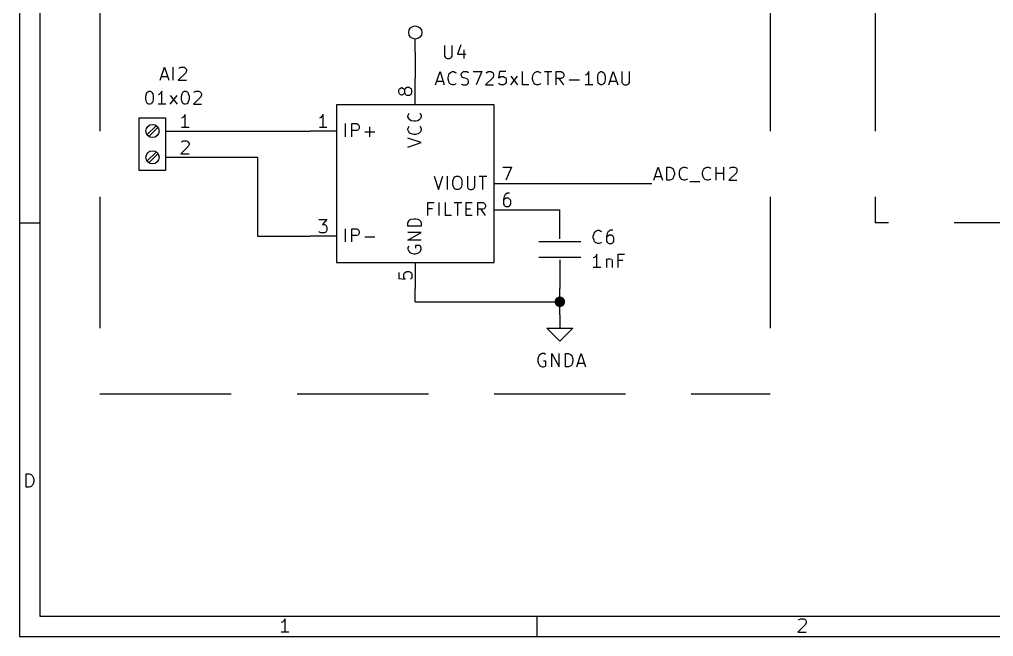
# Model space of a CAD drawing. Extents: x 0.4 to 11.3, y -7.9 to -0.4.
# Drawn here: x 0.394 to 4.1, y -7.874 to -5.526 of the extents above; entities that cross this region are included whole.
import ezdxf

# ---------------------------------------------------------------- set-up
doc = ezdxf.new("R2010")
doc.units = 0
doc.header["$MEASUREMENT"] = 0
doc.linetypes.add('DASHED', pattern=[0.75, 0.5, -0.25])
for name, color, linetype in [('BLACK', 7, 'CONTINUOUS'), ('BLUE3', 171, 'CONTINUOUS'), ('CYAN2', 4, 'CONTINUOUS'), ('GREEN2', 3, 'CONTINUOUS'), ('LYELLOW', 51, 'CONTINUOUS'), ('RED2', 1, 'CONTINUOUS')]:
    doc.layers.add(name, color=color, linetype=linetype)

msp = doc.modelspace()

# ---------------------------------------------------------------- linework, layer by layer
at = {"layer": 'BLACK', "linetype": 'CONTINUOUS'}
for p, q in [((2.807, -6.137), (2.824, -6.087)), ((2.824, -6.087), (2.841, -6.137)), ((2.857, -6.137), (2.857, -6.087)), ((2.857, -6.087), (2.869, -6.087)), ((2.869, -6.087), (2.876, -6.09)), ((2.876, -6.09), (2.881, -6.094)), ((2.881, -6.094), (2.883, -6.099)), ((2.883, -6.099), (2.886, -6.109)), ((2.886, -6.109), (2.886, -6.116)), ((2.905, -6.109), (2.907, -6.099)), ((2.905, -6.116), (2.905, -6.109)), ((2.907, -6.099), (2.91, -6.094)), ((2.91, -6.094), (2.914, -6.09)), ((2.914, -6.09), (2.922, -6.087)), ((2.922, -6.087), (2.926, -6.087)), ((2.926, -6.087), (2.933, -6.09)), ((2.933, -6.09), (2.936, -6.092)), ((2.993, -6.109), (2.995, -6.099)), ((2.993, -6.116), (2.993, -6.109)), ((2.995, -6.099), (2.998, -6.094)), ((2.998, -6.094), (3.003, -6.09)), ((3.003, -6.09), (3.01, -6.087)), ((3.01, -6.087), (3.014, -6.087)), ((3.014, -6.087), (3.022, -6.09)), ((3.022, -6.09), (3.024, -6.092)), ((3.045, -6.137), (3.045, -6.087)), ((3.045, -6.111), (3.074, -6.111)), ((3.074, -6.137), (3.074, -6.087)), ((3.122, -6.109), (3.093, -6.137)), ((3.095, -6.092), (3.098, -6.09)), ((3.098, -6.09), (3.103, -6.087)), ((3.103, -6.087), (3.114, -6.087)), ((3.114, -6.087), (3.119, -6.09)), ((3.119, -6.09), (3.122, -6.092)), ((3.122, -6.092), (3.124, -6.097)), ((3.124, -6.101), (3.122, -6.109)), ((3.124, -6.097), (3.124, -6.101)), ((2.812, -6.123), (2.836, -6.123)), ((2.869, -6.137), (2.857, -6.137)), ((2.876, -6.135), (2.869, -6.137)), ((2.881, -6.13), (2.876, -6.135)), ((2.883, -6.125), (2.881, -6.13)), ((2.886, -6.116), (2.883, -6.125)), ((2.907, -6.125), (2.905, -6.116)), ((2.91, -6.13), (2.907, -6.125)), ((2.914, -6.135), (2.91, -6.13)), ((2.922, -6.137), (2.914, -6.135)), ((2.926, -6.137), (2.922, -6.137)), ((2.933, -6.135), (2.926, -6.137)), ((2.936, -6.132), (2.933, -6.135)), ((2.945, -6.142), (2.983, -6.142)), ((2.995, -6.125), (2.993, -6.116)), ((2.998, -6.13), (2.995, -6.125)), ((3.003, -6.135), (2.998, -6.13)), ((3.01, -6.137), (3.003, -6.135)), ((3.014, -6.137), (3.01, -6.137)), ((3.022, -6.135), (3.014, -6.137)), ((3.024, -6.132), (3.022, -6.135)), ((3.093, -6.137), (3.124, -6.137))]:
    msp.add_line(p, q, dxfattribs=at)
at = {"layer": 'BLUE3', "linetype": 'DASHED'}
for p, q in [((0.7, -3.95), (0.7, -6.95)), ((3.25, -3.95), (3.25, -6.95)), ((3.65, -3.95), (3.65, -6.3)), ((7.45, -6.3), (3.65, -6.3)), ((0.7, -6.95), (3.25, -6.95))]:
    msp.add_line(p, q, dxfattribs=at)
at = {"layer": 'CYAN2', "linetype": 'CONTINUOUS'}
for p, q in [((2.011, -5.624), (2.011, -5.665)), ((2.04, -5.665), (2.04, -5.624)), ((2.073, -5.622), (2.061, -5.657)), ((2.011, -5.665), (2.014, -5.669)), ((2.014, -5.669), (2.016, -5.672)), ((2.035, -5.672), (2.038, -5.669)), ((2.038, -5.669), (2.04, -5.665)), ((2.061, -5.657), (2.092, -5.657)), ((2.085, -5.641), (2.085, -5.674)), ((0.929, -5.757), (0.946, -5.707)), ((0.946, -5.707), (0.962, -5.757)), ((0.979, -5.757), (0.979, -5.707)), ((1.003, -5.71), (1.008, -5.707)), ((1.008, -5.707), (1.02, -5.707)), ((1.02, -5.707), (1.024, -5.71)), ((2.016, -5.672), (2.021, -5.674)), ((2.021, -5.674), (2.03, -5.674)), ((2.03, -5.674), (2.035, -5.672)), ((0.934, -5.743), (0.958, -5.743)), ((1.027, -5.729), (0.998, -5.757)), ((1.001, -5.712), (1.003, -5.71)), ((1.024, -5.71), (1.027, -5.712)), ((1.027, -5.712), (1.029, -5.717)), ((1.029, -5.721), (1.027, -5.729)), ((1.029, -5.717), (1.029, -5.721)), ((1.977, -5.774), (1.994, -5.724)), ((1.994, -5.724), (2.01, -5.774)), ((2.025, -5.746), (2.027, -5.736)), ((2.027, -5.736), (2.029, -5.731)), ((2.029, -5.731), (2.034, -5.727)), ((2.034, -5.727), (2.041, -5.724)), ((2.041, -5.724), (2.046, -5.724)), ((2.046, -5.724), (2.053, -5.727)), ((2.053, -5.727), (2.055, -5.729)), ((2.075, -5.734), (2.077, -5.729)), ((2.075, -5.738), (2.075, -5.734)), ((2.077, -5.743), (2.075, -5.738)), ((2.077, -5.729), (2.079, -5.727)), ((2.079, -5.746), (2.077, -5.743)), ((2.079, -5.727), (2.084, -5.724)), ((2.084, -5.724), (2.096, -5.724)), ((2.096, -5.724), (2.103, -5.727)), ((2.12, -5.724), (2.153, -5.724)), ((2.153, -5.724), (2.132, -5.774)), ((2.17, -5.729), (2.172, -5.727)), ((2.172, -5.727), (2.177, -5.724)), ((2.177, -5.724), (2.189, -5.724)), ((2.189, -5.724), (2.194, -5.727)), ((2.194, -5.727), (2.196, -5.729)), ((2.196, -5.729), (2.198, -5.734)), ((2.198, -5.738), (2.196, -5.746)), ((2.198, -5.734), (2.198, -5.738)), ((2.22, -5.724), (2.217, -5.748)), ((2.244, -5.724), (2.22, -5.724)), ((2.22, -5.746), (2.225, -5.743)), ((2.225, -5.743), (2.236, -5.743)), ((2.236, -5.743), (2.241, -5.746)), ((2.263, -5.774), (2.289, -5.741)), ((2.263, -5.741), (2.289, -5.774)), ((2.308, -5.774), (2.308, -5.724)), ((2.346, -5.746), (2.348, -5.736)), ((2.348, -5.736), (2.351, -5.731)), ((2.351, -5.731), (2.355, -5.727)), ((2.355, -5.727), (2.363, -5.724)), ((2.363, -5.724), (2.367, -5.724)), ((2.367, -5.724), (2.375, -5.727)), ((2.375, -5.727), (2.377, -5.729)), ((2.391, -5.724), (2.42, -5.724)), ((2.405, -5.774), (2.405, -5.724)), ((2.436, -5.774), (2.436, -5.724)), ((2.436, -5.724), (2.455, -5.724)), ((2.455, -5.724), (2.46, -5.727)), ((2.46, -5.727), (2.463, -5.729)), ((2.463, -5.729), (2.465, -5.734)), ((2.465, -5.741), (2.463, -5.746)), ((2.465, -5.734), (2.465, -5.741)), ((2.551, -5.736), (2.546, -5.738)), ((2.555, -5.731), (2.551, -5.736)), ((2.56, -5.724), (2.555, -5.731)), ((2.56, -5.774), (2.56, -5.724)), ((2.594, -5.743), (2.596, -5.734)), ((2.594, -5.755), (2.594, -5.743)), ((2.596, -5.734), (2.598, -5.729)), ((2.598, -5.729), (2.601, -5.727)), ((2.601, -5.727), (2.605, -5.724)), ((2.605, -5.724), (2.61, -5.724)), ((2.61, -5.724), (2.615, -5.727)), ((2.615, -5.727), (2.617, -5.729)), ((2.617, -5.729), (2.62, -5.734)), ((2.62, -5.734), (2.622, -5.743)), ((2.622, -5.743), (2.622, -5.755)), ((2.636, -5.774), (2.653, -5.724)), ((2.653, -5.724), (2.67, -5.774)), ((2.686, -5.724), (2.686, -5.765)), ((2.715, -5.765), (2.715, -5.724)), ((0.998, -5.757), (1.029, -5.757)), ((1.982, -5.76), (2.005, -5.76)), ((2.025, -5.753), (2.025, -5.746)), ((2.027, -5.762), (2.025, -5.753)), ((2.029, -5.767), (2.027, -5.762)), ((2.034, -5.772), (2.029, -5.767)), ((2.041, -5.774), (2.034, -5.772)), ((2.046, -5.774), (2.041, -5.774)), ((2.053, -5.772), (2.046, -5.774)), ((2.055, -5.769), (2.053, -5.772)), ((2.075, -5.772), (2.082, -5.774)), ((2.084, -5.748), (2.079, -5.746)), ((2.082, -5.774), (2.094, -5.774)), ((2.094, -5.75), (2.084, -5.748)), ((2.098, -5.753), (2.094, -5.75)), ((2.094, -5.774), (2.098, -5.772)), ((2.101, -5.755), (2.098, -5.753)), ((2.098, -5.772), (2.101, -5.769)), ((2.103, -5.76), (2.101, -5.755)), ((2.101, -5.769), (2.103, -5.765)), ((2.103, -5.765), (2.103, -5.76)), ((2.196, -5.746), (2.167, -5.774)), ((2.167, -5.774), (2.198, -5.774)), ((2.217, -5.748), (2.22, -5.746)), ((2.22, -5.772), (2.217, -5.769)), ((2.225, -5.774), (2.22, -5.772)), ((2.236, -5.774), (2.225, -5.774)), ((2.241, -5.772), (2.236, -5.774)), ((2.241, -5.746), (2.244, -5.748)), ((2.244, -5.769), (2.241, -5.772)), ((2.244, -5.748), (2.246, -5.753)), ((2.246, -5.765), (2.244, -5.769)), ((2.246, -5.753), (2.246, -5.765)), ((2.332, -5.774), (2.308, -5.774)), ((2.346, -5.753), (2.346, -5.746)), ((2.348, -5.762), (2.346, -5.753)), ((2.351, -5.767), (2.348, -5.762)), ((2.355, -5.772), (2.351, -5.767)), ((2.363, -5.774), (2.355, -5.772)), ((2.367, -5.774), (2.363, -5.774)), ((2.375, -5.772), (2.367, -5.774)), ((2.377, -5.769), (2.375, -5.772)), ((2.455, -5.75), (2.436, -5.75)), ((2.465, -5.774), (2.448, -5.75)), ((2.46, -5.748), (2.455, -5.75)), ((2.463, -5.746), (2.46, -5.748)), ((2.486, -5.755), (2.525, -5.755)), ((2.575, -5.774), (2.546, -5.774)), ((2.596, -5.765), (2.594, -5.755)), ((2.598, -5.769), (2.596, -5.765)), ((2.601, -5.772), (2.598, -5.769)), ((2.605, -5.774), (2.601, -5.772)), ((2.61, -5.774), (2.605, -5.774)), ((2.615, -5.772), (2.61, -5.774)), ((2.617, -5.769), (2.615, -5.772)), ((2.62, -5.765), (2.617, -5.769)), ((2.622, -5.755), (2.62, -5.765)), ((2.641, -5.76), (2.665, -5.76)), ((2.686, -5.765), (2.689, -5.769)), ((2.689, -5.769), (2.691, -5.772)), ((2.691, -5.772), (2.696, -5.774)), ((2.696, -5.774), (2.705, -5.774)), ((2.705, -5.774), (2.71, -5.772)), ((2.71, -5.772), (2.713, -5.769)), ((2.713, -5.769), (2.715, -5.765)), ((0.875, -5.817), (0.877, -5.808)), ((0.875, -5.829), (0.875, -5.817)), ((0.877, -5.808), (0.879, -5.803)), ((0.879, -5.803), (0.882, -5.801)), ((0.882, -5.801), (0.886, -5.798)), ((0.886, -5.798), (0.891, -5.798)), ((0.891, -5.798), (0.896, -5.801)), ((0.896, -5.801), (0.898, -5.803)), ((0.898, -5.803), (0.901, -5.808)), ((0.901, -5.808), (0.903, -5.817)), ((0.903, -5.817), (0.903, -5.829)), ((0.927, -5.81), (0.922, -5.812)), ((0.932, -5.805), (0.927, -5.81)), ((0.936, -5.798), (0.932, -5.805)), ((0.936, -5.848), (0.936, -5.798)), ((0.967, -5.848), (0.994, -5.815)), ((0.967, -5.815), (0.994, -5.848)), ((1.01, -5.817), (1.013, -5.808)), ((1.01, -5.829), (1.01, -5.817)), ((1.013, -5.808), (1.015, -5.803)), ((1.015, -5.803), (1.017, -5.801)), ((1.017, -5.801), (1.022, -5.798)), ((1.022, -5.798), (1.027, -5.798)), ((1.027, -5.798), (1.032, -5.801)), ((1.032, -5.801), (1.034, -5.803)), ((1.034, -5.803), (1.036, -5.808)), ((1.036, -5.808), (1.039, -5.817)), ((1.039, -5.817), (1.039, -5.829)), ((1.058, -5.803), (1.06, -5.801)), ((1.06, -5.801), (1.065, -5.798)), ((1.065, -5.798), (1.077, -5.798)), ((1.077, -5.798), (1.082, -5.801)), ((1.082, -5.801), (1.084, -5.803)), ((1.084, -5.803), (1.086, -5.808)), ((1.086, -5.812), (1.084, -5.82)), ((1.086, -5.808), (1.086, -5.812)), ((0.877, -5.839), (0.875, -5.829)), ((0.879, -5.843), (0.877, -5.839)), ((0.882, -5.846), (0.879, -5.843)), ((0.886, -5.848), (0.882, -5.846)), ((0.891, -5.848), (0.886, -5.848)), ((0.896, -5.846), (0.891, -5.848)), ((0.898, -5.843), (0.896, -5.846)), ((0.901, -5.839), (0.898, -5.843)), ((0.903, -5.829), (0.901, -5.839)), ((0.951, -5.848), (0.922, -5.848)), ((1.013, -5.839), (1.01, -5.829)), ((1.015, -5.843), (1.013, -5.839)), ((1.017, -5.846), (1.015, -5.843)), ((1.022, -5.848), (1.017, -5.846)), ((1.027, -5.848), (1.022, -5.848)), ((1.032, -5.846), (1.027, -5.848)), ((1.034, -5.843), (1.032, -5.846)), ((1.036, -5.839), (1.034, -5.843)), ((1.039, -5.829), (1.036, -5.839)), ((1.084, -5.82), (1.056, -5.848)), ((1.056, -5.848), (1.086, -5.848)), ((1.872, -5.892), (1.875, -5.884)), ((1.872, -5.896), (1.872, -5.892)), ((1.875, -5.884), (1.877, -5.882)), ((1.917, -5.882), (1.92, -5.884)), ((1.92, -5.884), (1.922, -5.892)), ((1.922, -5.892), (1.922, -5.896)), ((1.634, -5.972), (1.634, -5.922)), ((1.658, -5.972), (1.658, -5.922)), ((1.658, -5.922), (1.677, -5.922)), ((1.677, -5.922), (1.682, -5.925)), ((1.682, -5.925), (1.684, -5.927)), ((1.684, -5.927), (1.687, -5.932)), ((1.875, -5.903), (1.872, -5.896)), ((1.879, -5.908), (1.875, -5.903)), ((1.884, -5.911), (1.879, -5.908)), ((1.894, -5.913), (1.884, -5.911)), ((1.901, -5.913), (1.894, -5.913)), ((1.91, -5.911), (1.901, -5.913)), ((1.915, -5.908), (1.91, -5.911)), ((1.92, -5.903), (1.915, -5.908)), ((1.922, -5.896), (1.92, -5.903)), ((1.677, -5.948), (1.658, -5.948)), ((1.682, -5.946), (1.677, -5.948)), ((1.684, -5.944), (1.682, -5.946)), ((1.687, -5.939), (1.684, -5.944)), ((1.687, -5.932), (1.687, -5.939)), ((1.708, -5.953), (1.746, -5.953)), ((1.727, -5.972), (1.727, -5.934)), ((1.872, -5.942), (1.875, -5.934)), ((1.872, -5.946), (1.872, -5.942)), ((1.875, -5.953), (1.872, -5.946)), ((1.875, -5.934), (1.877, -5.932)), ((1.879, -5.958), (1.875, -5.953)), ((1.884, -5.961), (1.879, -5.958)), ((1.894, -5.963), (1.884, -5.961)), ((1.901, -5.963), (1.894, -5.963)), ((1.91, -5.961), (1.901, -5.963)), ((1.915, -5.958), (1.91, -5.961)), ((1.92, -5.953), (1.915, -5.958)), ((1.917, -5.932), (1.92, -5.934)), ((1.92, -5.934), (1.922, -5.942)), ((1.922, -5.946), (1.92, -5.953)), ((1.922, -5.942), (1.922, -5.946)), ((1.922, -5.994), (1.872, -5.977)), ((1.872, -6.011), (1.922, -5.994)), ((1.972, -6.122), (1.988, -6.172)), ((1.988, -6.172), (2.005, -6.122)), ((2.022, -6.172), (2.022, -6.122)), ((2.043, -6.139), (2.046, -6.129)), ((2.043, -6.155), (2.043, -6.139)), ((2.046, -6.129), (2.05, -6.125)), ((2.05, -6.125), (2.055, -6.122)), ((2.055, -6.122), (2.065, -6.122)), ((2.065, -6.122), (2.069, -6.125)), ((2.069, -6.125), (2.074, -6.129)), ((2.074, -6.129), (2.077, -6.139)), ((2.077, -6.139), (2.077, -6.155)), ((2.098, -6.122), (2.098, -6.163)), ((2.127, -6.163), (2.127, -6.122)), ((2.143, -6.122), (2.172, -6.122)), ((2.157, -6.172), (2.157, -6.122)), ((2.046, -6.165), (2.043, -6.155)), ((2.05, -6.17), (2.046, -6.165)), ((2.055, -6.172), (2.05, -6.17)), ((2.065, -6.172), (2.055, -6.172)), ((2.069, -6.17), (2.065, -6.172)), ((2.074, -6.165), (2.069, -6.17)), ((2.077, -6.155), (2.074, -6.165)), ((2.098, -6.163), (2.1, -6.167)), ((2.1, -6.167), (2.103, -6.17)), ((2.103, -6.17), (2.107, -6.172)), ((2.107, -6.172), (2.117, -6.172)), ((2.117, -6.172), (2.122, -6.17)), ((2.122, -6.17), (2.124, -6.167)), ((2.124, -6.167), (2.127, -6.163)), ((1.948, -6.272), (1.948, -6.222)), ((1.948, -6.222), (1.972, -6.222)), ((1.991, -6.272), (1.991, -6.222)), ((2.015, -6.272), (2.015, -6.222)), ((2.048, -6.222), (2.077, -6.222)), ((2.062, -6.272), (2.062, -6.222)), ((2.093, -6.272), (2.093, -6.222)), ((2.093, -6.222), (2.117, -6.222)), ((2.138, -6.272), (2.138, -6.222)), ((2.138, -6.222), (2.157, -6.222)), ((2.157, -6.222), (2.162, -6.225)), ((2.162, -6.225), (2.165, -6.227)), ((1.965, -6.246), (1.948, -6.246)), ((2.093, -6.246), (2.11, -6.246)), ((2.157, -6.248), (2.138, -6.248)), ((2.167, -6.272), (2.15, -6.248)), ((2.162, -6.246), (2.157, -6.248)), ((2.165, -6.244), (2.162, -6.246)), ((2.165, -6.227), (2.167, -6.232)), ((2.167, -6.239), (2.165, -6.244)), ((2.167, -6.232), (2.167, -6.239)), ((1.872, -6.3), (1.875, -6.293)), ((1.872, -6.312), (1.872, -6.3)), ((1.875, -6.293), (1.879, -6.288)), ((1.879, -6.288), (1.884, -6.286)), ((1.884, -6.286), (1.894, -6.284)), ((1.894, -6.284), (1.901, -6.284)), ((1.901, -6.284), (1.91, -6.286)), ((1.91, -6.286), (1.915, -6.288)), ((1.915, -6.288), (1.92, -6.293)), ((1.92, -6.293), (1.922, -6.3)), ((1.922, -6.3), (1.922, -6.312)), ((2.038, -6.272), (2.015, -6.272)), ((2.117, -6.272), (2.093, -6.272)), ((1.634, -6.372), (1.634, -6.322)), ((1.658, -6.372), (1.658, -6.322)), ((1.658, -6.322), (1.677, -6.322)), ((1.677, -6.322), (1.682, -6.325)), ((1.682, -6.325), (1.684, -6.327)), ((1.684, -6.327), (1.687, -6.332)), ((1.687, -6.332), (1.687, -6.339)), ((1.922, -6.312), (1.872, -6.312)), ((1.872, -6.365), (1.922, -6.336)), ((1.922, -6.336), (1.872, -6.336)), ((2.58, -6.34), (2.582, -6.335)), ((2.582, -6.335), (2.587, -6.331)), ((2.587, -6.331), (2.594, -6.328)), ((2.594, -6.328), (2.599, -6.328)), ((2.599, -6.328), (2.606, -6.331)), ((2.606, -6.331), (2.608, -6.333)), ((2.634, -6.333), (2.63, -6.34)), ((2.637, -6.331), (2.634, -6.333)), ((2.642, -6.328), (2.637, -6.331)), ((2.651, -6.328), (2.642, -6.328)), ((1.677, -6.348), (1.658, -6.348)), ((1.682, -6.346), (1.677, -6.348)), ((1.684, -6.344), (1.682, -6.346)), ((1.687, -6.339), (1.684, -6.344)), ((1.708, -6.353), (1.746, -6.353)), ((1.922, -6.365), (1.872, -6.365)), ((2.577, -6.35), (2.58, -6.34)), ((2.577, -6.357), (2.577, -6.35)), ((2.58, -6.366), (2.577, -6.357)), ((2.582, -6.371), (2.58, -6.366)), ((2.587, -6.376), (2.582, -6.371)), ((2.608, -6.373), (2.606, -6.376)), ((2.63, -6.34), (2.627, -6.35)), ((2.627, -6.35), (2.627, -6.369)), ((2.63, -6.352), (2.627, -6.357)), ((2.627, -6.369), (2.63, -6.373)), ((2.632, -6.35), (2.63, -6.352)), ((2.63, -6.373), (2.632, -6.376)), ((2.637, -6.347), (2.632, -6.35)), ((2.646, -6.347), (2.637, -6.347)), ((2.651, -6.35), (2.646, -6.347)), ((2.653, -6.352), (2.651, -6.35)), ((2.651, -6.376), (2.653, -6.373)), ((2.656, -6.357), (2.653, -6.352)), ((2.653, -6.373), (2.656, -6.369)), ((2.656, -6.369), (2.656, -6.357)), ((1.875, -6.388), (1.872, -6.393)), ((1.872, -6.393), (1.872, -6.4)), ((1.872, -6.4), (1.875, -6.407)), ((1.875, -6.407), (1.879, -6.412)), ((1.917, -6.386), (1.901, -6.386)), ((1.901, -6.386), (1.901, -6.396)), ((1.915, -6.412), (1.92, -6.407)), ((1.92, -6.388), (1.917, -6.386)), ((1.922, -6.396), (1.92, -6.388)), ((1.92, -6.407), (1.922, -6.4)), ((1.922, -6.4), (1.922, -6.396)), ((2.594, -6.378), (2.587, -6.376)), ((2.599, -6.378), (2.594, -6.378)), ((2.606, -6.376), (2.599, -6.378)), ((2.632, -6.376), (2.637, -6.378)), ((2.637, -6.378), (2.646, -6.378)), ((2.646, -6.378), (2.651, -6.376)), ((1.879, -6.412), (1.884, -6.415)), ((1.884, -6.415), (1.894, -6.417)), ((1.894, -6.417), (1.901, -6.417)), ((1.901, -6.417), (1.91, -6.415)), ((1.91, -6.415), (1.915, -6.412)), ((2.582, -6.431), (2.577, -6.433)), ((2.587, -6.426), (2.582, -6.431)), ((2.591, -6.419), (2.587, -6.426)), ((2.591, -6.469), (2.591, -6.419)), ((2.627, -6.436), (2.627, -6.469)), ((2.627, -6.441), (2.63, -6.438)), ((2.63, -6.438), (2.634, -6.436)), ((2.634, -6.436), (2.641, -6.436)), ((2.641, -6.436), (2.646, -6.438)), ((2.646, -6.438), (2.649, -6.443)), ((2.649, -6.443), (2.649, -6.469)), ((2.672, -6.469), (2.672, -6.419)), ((2.672, -6.419), (2.696, -6.419)), ((2.689, -6.443), (2.672, -6.443)), ((2.606, -6.469), (2.577, -6.469)), ((2.369, -6.809), (2.366, -6.819)), ((2.366, -6.819), (2.366, -6.826)), ((2.371, -6.804), (2.369, -6.809)), ((2.376, -6.8), (2.371, -6.804)), ((2.383, -6.797), (2.376, -6.8)), ((2.39, -6.797), (2.383, -6.797)), ((2.395, -6.8), (2.39, -6.797)), ((2.419, -6.847), (2.419, -6.797)), ((2.419, -6.797), (2.447, -6.847)), ((2.447, -6.847), (2.447, -6.797)), ((2.471, -6.847), (2.471, -6.797)), ((2.471, -6.797), (2.483, -6.797)), ((2.483, -6.797), (2.49, -6.8)), ((2.49, -6.8), (2.495, -6.804)), ((2.495, -6.804), (2.497, -6.809)), ((2.497, -6.809), (2.5, -6.819)), ((2.5, -6.819), (2.5, -6.826)), ((2.514, -6.847), (2.531, -6.797)), ((2.531, -6.797), (2.547, -6.847)), ((2.366, -6.826), (2.369, -6.835)), ((2.369, -6.835), (2.371, -6.84)), ((2.371, -6.84), (2.376, -6.845)), ((2.376, -6.845), (2.383, -6.847)), ((2.383, -6.847), (2.388, -6.847)), ((2.397, -6.826), (2.388, -6.826)), ((2.388, -6.847), (2.395, -6.845)), ((2.395, -6.845), (2.397, -6.842)), ((2.397, -6.842), (2.397, -6.826)), ((2.483, -6.847), (2.471, -6.847)), ((2.49, -6.845), (2.483, -6.847)), ((2.495, -6.84), (2.49, -6.845)), ((2.497, -6.835), (2.495, -6.84)), ((2.5, -6.826), (2.497, -6.835)), ((2.519, -6.833), (2.543, -6.833))]:
    msp.add_line(p, q, dxfattribs=at)
at = {"layer": 'GREEN2', "linetype": 'CONTINUOUS'}
for p, q in [((1.9, -5.65), (1.9, -5.75)), ((1.1, -5.95), (1.5, -5.95)), ((1.1, -6.05), (1.3, -6.05)), ((1.3, -6.05), (1.3, -6.35)), ((2.3, -6.15), (2.8, -6.15)), ((2.3, -6.25), (2.45, -6.25)), ((1.3, -6.35), (1.5, -6.35)), ((1.9, -6.6), (1.9, -6.55)), ((2.45, -6.6), (2.45, -6.55)), ((1.9, -6.6), (2.45, -6.6)), ((2.45, -6.65), (2.45, -6.6))]:
    msp.add_line(p, q, dxfattribs=at)
at = {"layer": 'GREEN2', "const_width": 0.02}
msp.add_lwpolyline([(2.44, -6.6, 1), (2.46, -6.6, 1)], format="xyb", close=True, dxfattribs=at)
at = {"layer": 'LYELLOW', "linetype": 'CONTINUOUS'}
for p, q in [((1.6, -5.85), (1.6, -6.45)), ((2.2, -5.85), (1.6, -5.85)), ((2.2, -6.45), (2.2, -5.85)), ((0.85, -6.1), (0.85, -5.9)), ((0.85, -5.9), (0.95, -5.9)), ((0.95, -5.9), (0.95, -6.1)), ((0.95, -6.1), (0.85, -6.1)), ((1.6, -6.45), (2.2, -6.45))]:
    msp.add_line(p, q, dxfattribs=at)
at = {"layer": 'RED2', "linetype": 'CONTINUOUS'}
for p, q in [((0.394, -0.394), (0.394, -7.874)), ((0.472, -0.472), (0.472, -7.796)), ((1.9, -5.65), (1.9, -5.6)), ((1.9, -5.85), (1.9, -5.75)), ((1.837, -5.795), (1.84, -5.79)), ((1.837, -5.804), (1.837, -5.795)), ((1.84, -5.809), (1.837, -5.804)), ((1.84, -5.79), (1.842, -5.788)), ((1.842, -5.811), (1.84, -5.809)), ((1.842, -5.788), (1.847, -5.785)), ((1.847, -5.814), (1.842, -5.811)), ((1.847, -5.785), (1.849, -5.785)), ((1.849, -5.814), (1.847, -5.814)), ((1.849, -5.785), (1.854, -5.788)), ((1.854, -5.811), (1.849, -5.814)), ((1.854, -5.788), (1.856, -5.79)), ((1.856, -5.809), (1.854, -5.811)), ((1.856, -5.79), (1.859, -5.795)), ((1.859, -5.804), (1.856, -5.809)), ((1.861, -5.79), (1.859, -5.795)), ((1.859, -5.795), (1.859, -5.804)), ((1.859, -5.804), (1.861, -5.809)), ((1.863, -5.788), (1.861, -5.79)), ((1.861, -5.809), (1.863, -5.811)), ((1.868, -5.785), (1.863, -5.788)), ((1.863, -5.811), (1.868, -5.814)), ((1.878, -5.785), (1.868, -5.785)), ((1.868, -5.814), (1.878, -5.814)), ((1.882, -5.788), (1.878, -5.785)), ((1.878, -5.814), (1.882, -5.811)), ((1.885, -5.79), (1.882, -5.788)), ((1.882, -5.811), (1.885, -5.809)), ((1.887, -5.795), (1.885, -5.79)), ((1.885, -5.809), (1.887, -5.804)), ((1.887, -5.804), (1.887, -5.795)), ((1.6, -5.85), (1.6, -6.45)), ((2.2, -5.85), (1.6, -5.85)), ((1.6, -5.85), (1.6, -6.45)), ((2.2, -5.85), (1.6, -5.85)), ((2.2, -6.45), (2.2, -5.85)), ((2.2, -6.45), (2.2, -5.85)), ((1.025, -5.887), (1.02, -5.894)), ((1.025, -5.937), (1.025, -5.887)), ((1.55, -5.887), (1.545, -5.894)), ((1.55, -5.937), (1.55, -5.887)), ((0.85, -6.1), (0.85, -5.9)), ((0.85, -5.9), (0.95, -5.9)), ((0.85, -6.1), (0.85, -5.9)), ((0.85, -5.9), (0.95, -5.9)), ((0.95, -5.9), (0.95, -6.1)), ((0.95, -5.9), (0.95, -6.1)), ((1.015, -5.899), (1.01, -5.901)), ((1.02, -5.894), (1.015, -5.899)), ((1.54, -5.899), (1.535, -5.901)), ((1.545, -5.894), (1.54, -5.899)), ((0.914, -5.93), (0.88, -5.963)), ((0.921, -5.937), (0.887, -5.97)), ((0.95, -5.95), (1.1, -5.95)), ((1.039, -5.937), (1.01, -5.937)), ((1.6, -5.95), (1.5, -5.95)), ((1.564, -5.937), (1.535, -5.937)), ((1.01, -5.992), (1.013, -5.99)), ((1.013, -5.99), (1.017, -5.987)), ((1.017, -5.987), (1.029, -5.987)), ((1.029, -5.987), (1.034, -5.99)), ((1.034, -5.99), (1.036, -5.992)), ((1.036, -5.992), (1.039, -5.997)), ((1.039, -6.001), (1.036, -6.009)), ((1.039, -5.997), (1.039, -6.001)), ((0.914, -6.03), (0.88, -6.063)), ((0.921, -6.037), (0.887, -6.07)), ((1.036, -6.009), (1.008, -6.037)), ((1.008, -6.037), (1.039, -6.037)), ((0.95, -6.05), (1.1, -6.05)), ((0.95, -6.1), (0.85, -6.1)), ((0.95, -6.1), (0.85, -6.1)), ((2.233, -6.087), (2.266, -6.087)), ((2.266, -6.087), (2.245, -6.137)), ((2.2, -6.15), (2.3, -6.15)), ((2.25, -6.187), (2.245, -6.19)), ((2.259, -6.187), (2.25, -6.187)), ((2.238, -6.199), (2.235, -6.209)), ((2.235, -6.209), (2.235, -6.228)), ((2.238, -6.211), (2.235, -6.216)), ((2.242, -6.192), (2.238, -6.199)), ((2.24, -6.209), (2.238, -6.211)), ((2.245, -6.206), (2.24, -6.209)), ((2.245, -6.19), (2.242, -6.192)), ((2.254, -6.206), (2.245, -6.206)), ((2.259, -6.209), (2.254, -6.206)), ((2.261, -6.211), (2.259, -6.209)), ((2.264, -6.216), (2.261, -6.211)), ((2.264, -6.228), (2.264, -6.216)), ((2.2, -6.25), (2.3, -6.25)), ((2.235, -6.228), (2.238, -6.232)), ((2.238, -6.232), (2.24, -6.235)), ((2.24, -6.235), (2.245, -6.237)), ((2.245, -6.237), (2.254, -6.237)), ((2.254, -6.237), (2.259, -6.235)), ((2.259, -6.235), (2.261, -6.232)), ((2.261, -6.232), (2.264, -6.228)), ((2.45, -6.36), (2.45, -6.25)), ((0.394, -6.299), (0.472, -6.299)), ((1.533, -6.287), (1.564, -6.287)), ((1.564, -6.287), (1.547, -6.306)), ((1.535, -6.335), (1.533, -6.332)), ((1.54, -6.337), (1.535, -6.335)), ((1.554, -6.337), (1.54, -6.337)), ((1.547, -6.306), (1.554, -6.306)), ((1.554, -6.306), (1.559, -6.309)), ((1.559, -6.335), (1.554, -6.337)), ((1.559, -6.309), (1.561, -6.311)), ((1.561, -6.332), (1.559, -6.335)), ((1.561, -6.311), (1.564, -6.316)), ((1.564, -6.328), (1.561, -6.332)), ((1.564, -6.316), (1.564, -6.328)), ((1.6, -6.35), (1.5, -6.35)), ((2.37, -6.37), (2.53, -6.37)), ((2.37, -6.43), (2.53, -6.43)), ((2.45, -6.44), (2.45, -6.55)), ((1.6, -6.45), (2.2, -6.45)), ((1.6, -6.45), (2.2, -6.45)), ((1.861, -6.488), (1.866, -6.485)), ((1.866, -6.485), (1.878, -6.485)), ((1.878, -6.485), (1.882, -6.488)), ((1.9, -6.45), (1.9, -6.55)), ((1.837, -6.488), (1.837, -6.511)), ((1.837, -6.511), (1.861, -6.514)), ((1.856, -6.495), (1.859, -6.49)), ((1.856, -6.507), (1.856, -6.495)), ((1.859, -6.511), (1.856, -6.507)), ((1.859, -6.49), (1.861, -6.488)), ((1.861, -6.514), (1.859, -6.511)), ((1.882, -6.488), (1.885, -6.49)), ((1.885, -6.511), (1.882, -6.514)), ((1.885, -6.49), (1.887, -6.495)), ((1.887, -6.507), (1.885, -6.511)), ((1.887, -6.495), (1.887, -6.507)), ((2.45, -6.65), (2.45, -6.7)), ((2.45, -6.75), (2.4, -6.7)), ((2.4, -6.7), (2.45, -6.7)), ((2.45, -6.7), (2.5, -6.7)), ((2.5, -6.7), (2.45, -6.75)), ((0.419, -7.306), (0.419, -7.255)), ((0.419, -7.255), (0.431, -7.255)), ((0.431, -7.255), (0.439, -7.257)), ((0.439, -7.257), (0.443, -7.262)), ((0.443, -7.262), (0.446, -7.267)), ((0.443, -7.298), (0.439, -7.303)), ((0.446, -7.293), (0.443, -7.298)), ((0.446, -7.267), (0.448, -7.276)), ((0.448, -7.284), (0.446, -7.293)), ((0.448, -7.276), (0.448, -7.284)), ((0.431, -7.306), (0.419, -7.306)), ((0.439, -7.303), (0.431, -7.306)), ((0.472, -7.796), (11.221, -7.796)), ((1.395, -7.819), (1.39, -7.821)), ((1.4, -7.814), (1.395, -7.819)), ((1.405, -7.807), (1.4, -7.814)), ((1.405, -7.858), (1.405, -7.807)), ((2.362, -7.796), (2.362, -7.874)), ((3.358, -7.811), (3.361, -7.809)), ((3.361, -7.809), (3.366, -7.807)), ((3.366, -7.807), (3.378, -7.807)), ((3.378, -7.807), (3.383, -7.809)), ((3.383, -7.809), (3.385, -7.811)), ((3.385, -7.811), (3.387, -7.816)), ((3.387, -7.816), (3.387, -7.821)), ((3.385, -7.828), (3.356, -7.858)), ((3.387, -7.821), (3.385, -7.828)), ((0.394, -7.874), (11.299, -7.874)), ((1.419, -7.858), (1.39, -7.858)), ((3.356, -7.858), (3.387, -7.858))]:
    msp.add_line(p, q, dxfattribs=at)
at = {"layer": 'RED2'}
for centre in [(1.9, -5.575), (0.9, -5.95), (0.9, -6.05)]:
    msp.add_circle(centre, 0.025, dxfattribs=at)

doc.saveas('drawing.dxf')
